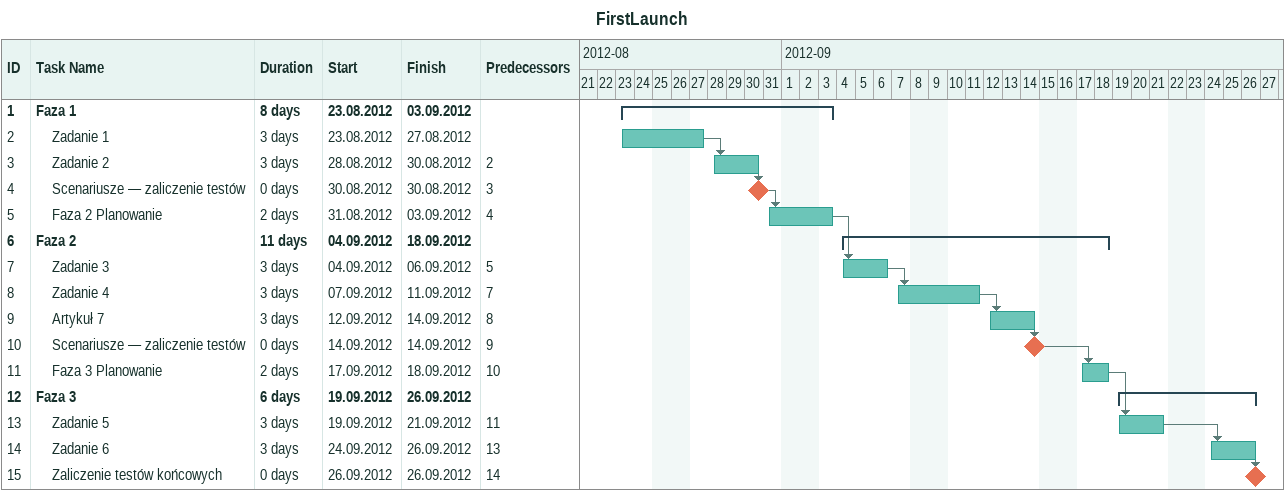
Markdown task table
FirstLaunch

| ID | Level | Task | Duration | Start | Finish | Predecessors |
|---|---|---|---|---|---|---|
| 1 | 1 | **Faza 1** | 8d | 2012-08-23 | 2012-09-03 |  |
| 2 | 2 | Zadanie 1 | 3d | 2012-08-23 | 2012-08-27 |  |
| 3 | 2 | Zadanie 2 | 3d | 2012-08-28 | 2012-08-30 | 2 |
| 4 | 2 | Scenariusze — zaliczenie testów | 0d | 2012-08-30 | 2012-08-30 | 3 |
| 5 | 2 | Faza 2 Planowanie | 2d | 2012-08-31 | 2012-09-03 | 4 |
| 6 | 1 | **Faza 2** | 11d | 2012-09-04 | 2012-09-18 |  |
| 7 | 2 | Zadanie 3 | 3d | 2012-09-04 | 2012-09-06 | 5 |
| 8 | 2 | Zadanie 4 | 3d | 2012-09-07 | 2012-09-11 | 7 |
| 9 | 2 | Artykuł 7 | 3d | 2012-09-12 | 2012-09-14 | 8 |
| 10 | 2 | Scenariusze — zaliczenie testów | 0d | 2012-09-14 | 2012-09-14 | 9 |
| 11 | 2 | Faza 3 Planowanie | 2d | 2012-09-17 | 2012-09-18 | 10 |
| 12 | 1 | **Faza 3** | 6d | 2012-09-19 | 2012-09-26 |  |
| 13 | 2 | Zadanie 5 | 3d | 2012-09-19 | 2012-09-21 | 11 |
| 14 | 2 | Zadanie 6 | 3d | 2012-09-24 | 2012-09-26 | 13 |
| 15 | 2 | Zaliczenie testów końcowych | 0d | 2012-09-26 | 2012-09-26 | 14 |
